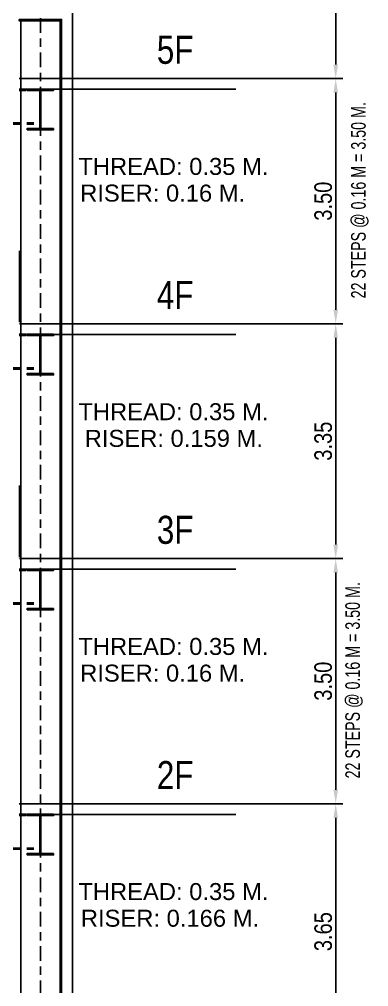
# Model space of a CAD drawing. Header units: millimetres. Extents: x 2148 to 2681, y 758 to 986.
# Drawn here: x 2554.68 to 2559.66, y 875.42 to 889.22 of the extents above; entities that cross this region are included whole.
import ezdxf

# ---------------------------------------------------------------- set-up
doc = ezdxf.new("R2010")
doc.units = ezdxf.units.MM
doc.linetypes.add('$0$HIDDEN', pattern=[0.375, 0.25, -0.125])
doc.linetypes.add('CENTER2', pattern=[28.575, 19.05, -3.175, 3.175, -3.175])
for name, color, linetype in [('4CO', 4, 'Continuous'), ('D', 1, 'Continuous'), ('HATCH', 8, 'Continuous'), ('TLBLK', 7, 'Continuous')]:
    doc.layers.add(name, color=color, linetype=linetype)
doc.styles.add('ARIALNW', font='ARIALN.TTF')
doc.styles.get("Standard").update_dxf_attribs({"font": 'arial.ttf'})
doc.styles.add('SWISS', font='swissl.ttf')
doc.dimstyles.new('DIM 100', dxfattribs={"dimtxt": 0.2, "dimasz": 0.2, "dimexe": 0.1, "dimexo": 0, "dimgap": 0.05, "dimtad": 1, "dimzin": 0, "dimdsep": 46, "dimtxsty": 'ARIALNW', "dimcen": 0.09, "dimclrd": 6, "dimclre": 6, "dimclrt": 13, "dimadec": 0, "dimazin": 0, "dimtfac": 1, "dimtofl": 0, "dimtmove": 2, "dimatfit": 3, "dimfxl": 1, "dimtolj": 1, "dimtzin": 0, "dimarcsym": 0})

# ---------------------------------------------------------------- blocks, each defined once
blk = doc.blocks.new('*D2721')
at = {"color": 6, "lineweight": -2, "ltscale": 0.05, "transparency": 16777216}
for p, q in [((2557.767, 878.026), (2559.291, 878.026)), ((2559.191, 874.578), (2559.191, 877.826)), ((2557.716, 874.378), (2559.291, 874.378))]:
    blk.add_line(p, q, dxfattribs=at)
at = {"color": 6, "ltscale": 0.05, "transparency": 16777216}
for points in [[(2559.158, 877.826), (2559.224, 877.826), (2559.191, 878.026)], [(2559.158, 874.578), (2559.224, 874.578), (2559.191, 874.378)]]:
    blk.add_solid(points, dxfattribs=at)
at = {"layer": 'Defpoints', "color": 0, "ltscale": 0.05, "transparency": 16777216}
for p in [(2557.767, 878.026, 0), (2559.191, 878.026), (2557.716, 874.378, 0)]:
    blk.add_point(p, dxfattribs=at)
at = {"color": 13, "ltscale": 0.05, "transparency": 16777216, "insert": (2559.013, 876.202), "char_height": 0.25, "attachment_point": 5, "rotation": 90, "style": 'ARIALNW'}
blk.add_mtext('\\A1;3.65', dxfattribs=at)
blk = doc.blocks.new('*D2722')
at = {"color": 6, "lineweight": -2, "ltscale": 0.05, "transparency": 16777216}
for p, q in [((2557.767, 884.876), (2559.291, 884.876)), ((2559.191, 881.726), (2559.191, 884.676)), ((2557.767, 881.526), (2559.291, 881.526))]:
    blk.add_line(p, q, dxfattribs=at)
at = {"color": 6, "ltscale": 0.05, "transparency": 16777216}
for points in [[(2559.158, 884.676), (2559.224, 884.676), (2559.191, 884.876)], [(2559.158, 881.726), (2559.224, 881.726), (2559.191, 881.526)]]:
    blk.add_solid(points, dxfattribs=at)
at = {"layer": 'Defpoints', "color": 0, "ltscale": 0.05, "transparency": 16777216}
for p in [(2557.767, 884.876, 0), (2559.191, 884.876), (2557.767, 881.526, 0)]:
    blk.add_point(p, dxfattribs=at)
at = {"color": 13, "ltscale": 0.05, "transparency": 16777216, "insert": (2559.013, 883.201), "char_height": 0.25, "attachment_point": 5, "rotation": 90, "style": 'ARIALNW'}
blk.add_mtext('\\A1;3.35', dxfattribs=at)
blk = doc.blocks.new('*D2723')
at = {"color": 6, "lineweight": -2, "ltscale": 0.05, "transparency": 16777216}
for p, q in [((2557.767, 888.376), (2559.291, 888.376)), ((2559.191, 885.076), (2559.191, 888.176)), ((2557.767, 884.876), (2559.291, 884.876))]:
    blk.add_line(p, q, dxfattribs=at)
at = {"color": 6, "ltscale": 0.05, "transparency": 16777216}
for points in [[(2559.158, 888.176), (2559.224, 888.176), (2559.191, 888.376)], [(2559.158, 885.076), (2559.224, 885.076), (2559.191, 884.876)]]:
    blk.add_solid(points, dxfattribs=at)
at = {"layer": 'Defpoints', "color": 0, "ltscale": 0.05, "transparency": 16777216}
for p in [(2557.767, 888.376, 0), (2559.191, 888.376), (2557.767, 884.876, 0)]:
    blk.add_point(p, dxfattribs=at)
at = {"color": 13, "ltscale": 0.05, "transparency": 16777216, "insert": (2559.013, 886.626), "char_height": 0.25, "attachment_point": 5, "rotation": 90, "style": 'ARIALNW'}
blk.add_mtext('\\A1;3.50', dxfattribs=at)
blk = doc.blocks.new('*D2724')
at = {"color": 6, "lineweight": -2, "ltscale": 0.05, "transparency": 16777216}
for p, q in [((2557.767, 891.876), (2559.291, 891.876)), ((2559.191, 888.576), (2559.191, 891.676)), ((2557.767, 888.376), (2559.291, 888.376))]:
    blk.add_line(p, q, dxfattribs=at)
at = {"color": 6, "ltscale": 0.05, "transparency": 16777216}
for points in [[(2559.158, 891.676), (2559.224, 891.676), (2559.191, 891.876)], [(2559.158, 888.576), (2559.224, 888.576), (2559.191, 888.376)]]:
    blk.add_solid(points, dxfattribs=at)
at = {"layer": 'Defpoints', "color": 0, "ltscale": 0.05, "transparency": 16777216}
for p in [(2557.767, 891.876, 0), (2559.191, 891.876), (2557.767, 888.376, 0)]:
    blk.add_point(p, dxfattribs=at)
at = {"color": 13, "ltscale": 0.05, "transparency": 16777216, "insert": (2559.013, 890.126), "char_height": 0.25, "attachment_point": 5, "rotation": 90, "style": 'ARIALNW'}
blk.add_mtext('\\A1;3.50', dxfattribs=at)
blk = doc.blocks.new('*D2728')
at = {"color": 6, "lineweight": -2, "ltscale": 0.05, "transparency": 16777216}
for p, q in [((2557.767, 881.526), (2559.291, 881.526)), ((2559.191, 878.226), (2559.191, 881.326)), ((2557.976, 878.026), (2559.291, 878.026))]:
    blk.add_line(p, q, dxfattribs=at)
at = {"color": 6, "ltscale": 0.05, "transparency": 16777216}
for points in [[(2559.158, 881.326), (2559.224, 881.326), (2559.191, 881.526)], [(2559.158, 878.226), (2559.224, 878.226), (2559.191, 878.026)]]:
    blk.add_solid(points, dxfattribs=at)
at = {"layer": 'Defpoints', "color": 0, "ltscale": 0.05, "transparency": 16777216}
for p in [(2557.767, 881.526), (2559.191, 881.526), (2557.976, 878.026)]:
    blk.add_point(p, dxfattribs=at)
at = {"color": 13, "ltscale": 0.05, "transparency": 16777216, "insert": (2559.013, 879.776), "char_height": 0.25, "attachment_point": 5, "rotation": 90, "style": 'ARIALNW'}
blk.add_mtext('\\A1;3.50', dxfattribs=at)

msp = doc.modelspace()

# ---------------------------------------------------------------- hatches: boundary and pattern name
at = {"layer": 'HATCH', "ltscale": 0.5}
h = msp.add_hatch(dxfattribs=at)
h.set_pattern_fill('ANSI31', color=256, scale=0.018605, style=0)
h.set_pattern_definition([(45, (150915.7673463, 6001.9207616), (-0.00164446852256, 0.00164446852256), [])])
edge = h.paths.add_edge_path()
edge.add_line((2555.1688382, 887.6648311), (2554.9933788, 887.6648311))
edge.add_arc((2554.9933788, 887.6720866), 0.0072555, 174.09726711, 269.99999997, ccw=False)
edge.add_line((2554.9861618, 887.6728327), (2554.9861618, 888.1998631))
edge.add_arc((2554.9933788, 888.2006093), 0.0072555, 89.63455464, 185.90273283, ccw=False)
edge.add_line((2554.9934251, 888.2078646), (2555.1688382, 888.2078646))
edge.add_line((2555.1688382, 888.2078646), (2555.1688382, 888.2264696))
edge.add_line((2555.1688382, 888.2264696), (2554.7928246, 888.2264696))
edge.add_line((2554.7928246, 888.2264696), (2554.7928246, 888.2078646))
edge.add_line((2554.7928246, 888.2078646), (2554.9677274, 888.2078646))
edge.add_arc((2554.9677737, 888.2006093), 0.0072555, -4.29209345, 90.36544517, ccw=False)
edge.add_line((2554.9750088, 888.2000663), (2554.9750088, 887.6726296))
edge.add_arc((2554.9677737, 887.6720866), 0.0072555, -89.99999978, 4.2920935, ccw=False)
edge.add_line((2554.9677737, 887.6648311), (2554.7928246, 887.6648311))
edge.add_line((2554.7928246, 887.6648311), (2554.7928246, 887.6462261))
edge.add_line((2554.7928246, 887.6462261), (2555.1688382, 887.6462261))
edge.add_line((2555.1688382, 887.6462261), (2555.1688382, 887.6648311))
h = msp.add_hatch(dxfattribs=at)
h.set_pattern_fill('ANSI31', color=256, scale=0.018605, style=0)
h.set_pattern_definition([(45, (150915.7673463, 5998.4207616), (-0.00164446852256, 0.00164446852256), [])])
edge = h.paths.add_edge_path()
edge.add_line((2555.1688382, 884.1648311), (2554.9933788, 884.1648311))
edge.add_arc((2554.9933788, 884.1720866), 0.0072555, 174.09726711, 269.99999997, ccw=False)
edge.add_line((2554.9861618, 884.1728327), (2554.9861618, 884.6998631))
edge.add_arc((2554.9933788, 884.7006093), 0.0072555, 89.63455464, 185.90273283, ccw=False)
edge.add_line((2554.9934251, 884.7078646), (2555.1688382, 884.7078646))
edge.add_line((2555.1688382, 884.7078646), (2555.1688382, 884.7264696))
edge.add_line((2555.1688382, 884.7264696), (2554.7928246, 884.7264696))
edge.add_line((2554.7928246, 884.7264696), (2554.7928246, 884.7078646))
edge.add_line((2554.7928246, 884.7078646), (2554.9677274, 884.7078646))
edge.add_arc((2554.9677737, 884.7006093), 0.0072555, -4.29209345, 90.36544517, ccw=False)
edge.add_line((2554.9750088, 884.7000663), (2554.9750088, 884.1726296))
edge.add_arc((2554.9677737, 884.1720866), 0.0072555, -89.99999978, 4.2920935, ccw=False)
edge.add_line((2554.9677737, 884.1648311), (2554.7928246, 884.1648311))
edge.add_line((2554.7928246, 884.1648311), (2554.7928246, 884.1462261))
edge.add_line((2554.7928246, 884.1462261), (2555.1688382, 884.1462261))
edge.add_line((2555.1688382, 884.1462261), (2555.1688382, 884.1648311))
h = msp.add_hatch(dxfattribs=at)
h.set_pattern_fill('ANSI31', color=256, scale=0.018605, style=0)
h.set_pattern_definition([(45, (150915.7673463, 5995.0707616), (-0.00164446852256, 0.00164446852256), [])])
edge = h.paths.add_edge_path()
edge.add_line((2555.1688382, 880.8148311), (2554.9933788, 880.8148311))
edge.add_arc((2554.9933788, 880.8220866), 0.0072555, 174.09726711, 269.99999997, ccw=False)
edge.add_line((2554.9861618, 880.8228327), (2554.9861618, 881.3498631))
edge.add_arc((2554.9933788, 881.3506093), 0.0072555, 89.63455464, 185.90273283, ccw=False)
edge.add_line((2554.9934251, 881.3578646), (2555.1688382, 881.3578646))
edge.add_line((2555.1688382, 881.3578646), (2555.1688382, 881.3764696))
edge.add_line((2555.1688382, 881.3764696), (2554.7928246, 881.3764696))
edge.add_line((2554.7928246, 881.3764696), (2554.7928246, 881.3578646))
edge.add_line((2554.7928246, 881.3578646), (2554.9677274, 881.3578646))
edge.add_arc((2554.9677737, 881.3506093), 0.0072555, -4.29209345, 90.36544517, ccw=False)
edge.add_line((2554.9750088, 881.3500663), (2554.9750088, 880.8226296))
edge.add_arc((2554.9677737, 880.8220866), 0.0072555, -89.99999978, 4.2920935, ccw=False)
edge.add_line((2554.9677737, 880.8148311), (2554.7928246, 880.8148311))
edge.add_line((2554.7928246, 880.8148311), (2554.7928246, 880.7962261))
edge.add_line((2554.7928246, 880.7962261), (2555.1688382, 880.7962261))
edge.add_line((2555.1688382, 880.7962261), (2555.1688382, 880.8148311))
h = msp.add_hatch(dxfattribs=at)
h.set_pattern_fill('ANSI31', color=256, scale=0.018605, style=0)
h.set_pattern_definition([(45, (150915.7673463, 5991.5707616), (-0.00164446852256, 0.00164446852256), [])])
edge = h.paths.add_edge_path()
edge.add_line((2555.1688382, 877.3148311), (2554.9933788, 877.3148311))
edge.add_arc((2554.9933788, 877.3220866), 0.0072555, 174.09726711, 269.99999997, ccw=False)
edge.add_line((2554.9861618, 877.3228327), (2554.9861618, 877.8498631))
edge.add_arc((2554.9933788, 877.8506093), 0.0072555, 89.63455464, 185.90273283, ccw=False)
edge.add_line((2554.9934251, 877.8578646), (2555.1688382, 877.8578646))
edge.add_line((2555.1688382, 877.8578646), (2555.1688382, 877.8764696))
edge.add_line((2555.1688382, 877.8764696), (2554.7928246, 877.8764696))
edge.add_line((2554.7928246, 877.8764696), (2554.7928246, 877.8578646))
edge.add_line((2554.7928246, 877.8578646), (2554.9677274, 877.8578646))
edge.add_arc((2554.9677737, 877.8506093), 0.0072555, -4.29209345, 90.36544517, ccw=False)
edge.add_line((2554.9750088, 877.8500663), (2554.9750088, 877.3226296))
edge.add_arc((2554.9677737, 877.3220866), 0.0072555, -89.99999978, 4.2920935, ccw=False)
edge.add_line((2554.9677737, 877.3148311), (2554.7928246, 877.3148311))
edge.add_line((2554.7928246, 877.3148311), (2554.7928246, 877.2962261))
edge.add_line((2554.7928246, 877.2962261), (2555.1688382, 877.2962261))
edge.add_line((2555.1688382, 877.2962261), (2555.1688382, 877.3148311))

# ---------------------------------------------------------------- linework, layer by layer
at = {"ltscale": 0.05}
for p, q in [((2554.6795883, 888.3756158, 0), (2557.7667627, 888.3756158, 0.0000001)), ((2554.6795883, 888.2256158, 0), (2557.7667627, 888.2256158, 0.0000001)), ((2554.6820623, 885.8163352, 0.0000001), (2554.6820623, 885.9163352, 0.0000001)), ((2554.6820623, 885.8163352, 0.0000001), (2554.6820623, 884.8976158, 0.0000001)), ((2554.6820623, 884.8756158, 0), (2557.7667627, 884.8756158, 0.0000001)), ((2554.6820623, 884.7256158, 0), (2557.7667627, 884.7256158, 0.0000001)), ((2554.6820623, 882.4663352, 0), (2554.6820623, 882.5663352, 0)), ((2554.6820623, 882.4663352, 0), (2554.6820623, 881.5476158, 0)), ((2554.6820623, 881.5256158, 0), (2557.7667627, 881.5256158, 0.0000001)), ((2554.6820623, 881.3756158, 0), (2557.7667627, 881.3756158, 0.0000001)), ((2554.6795883, 878.0256158, 0), (2557.7667627, 878.0256158, 0.0000001)), ((2554.6795883, 877.8756158, 0), (2557.7667627, 877.8756158, 0.0000001))]:
    msp.add_line(p, q, dxfattribs=at)
at = {"linetype": '$0$HIDDEN', "ltscale": 0.3}
for p, q in [((2546.0777594, 888.2264696, 0), (2554.9750088, 888.2264696, 0)), ((2546.0777594, 888.2078646, 0), (2554.9750088, 888.2078646, 0)), ((2545.9861618, 887.7455193, 0), (2554.9750088, 887.7455193, 0)), ((2545.9861618, 887.7269143, 0), (2554.9750088, 887.7269143, 0)), ((2546.0777594, 884.7264696, 0), (2554.9750088, 884.7264696, 0)), ((2546.0777594, 884.7078646, 0), (2554.9750088, 884.7078646, 0)), ((2545.9861618, 884.2455193, 0), (2554.9750088, 884.2455193, 0)), ((2545.9861618, 884.2269143, 0), (2554.9750088, 884.2269143, 0)), ((2546.0777594, 881.3764696, 0), (2554.9750088, 881.3764696, 0)), ((2546.0777594, 881.3578646, 0), (2554.9750088, 881.3578646, 0)), ((2545.9861618, 880.8955193, 0), (2554.9750088, 880.8955193, 0)), ((2545.9861618, 880.8769143, 0), (2554.9750088, 880.8769143, 0)), ((2546.0777594, 877.8764696, 0), (2554.9750088, 877.8764696, 0)), ((2546.0777594, 877.8578646, 0), (2554.9750088, 877.8578646, 0)), ((2545.9861618, 877.3955193, 0), (2554.9750088, 877.3955193, 0)), ((2545.9861618, 877.3769143, 0), (2554.9750088, 877.3769143, 0))]:
    msp.add_line(p, q, dxfattribs=at)
at = {"ltscale": 0.05, "elevation": 0}
msp.add_lwpolyline([(2554.6795883, 889.2209405), (2555.2826043, 889.2209405), (2555.2826043, 889.1983084), (2554.6795883, 889.1983084)], close=True, dxfattribs=at)
at = {"layer": '4CO', "ltscale": 0.5}
for p, q in [((2554.6820623, 884.9476158, 0.0000001), (2554.6820623, 884.8976158, 0.0000001)), ((2554.6820623, 884.9476158, 0.0000001), (2554.6820623, 884.8976158, 0.0000001)), ((2554.6820623, 881.5976158, 0), (2554.6820623, 881.5476158, 0)), ((2554.6820623, 881.5976158, 0), (2554.6820623, 881.5476158, 0))]:
    msp.add_line(p, q, dxfattribs=at)
at = {"layer": 'D', "color": 3, "ltscale": 0.5}
for p, q in [((2554.6995883, 871.8814696, 0), (2554.6995883, 889.2209405, 0)), ((2555.2626043, 871.8814696, 0), (2555.2626043, 889.2209405, 0)), ((2555.2826043, 871.8814696, 0), (2555.2826043, 889.2209405, 0))]:
    msp.add_line(p, q, dxfattribs=at)
at = {"layer": 'D', "color": 3, "ltscale": 0.5, "elevation": 0}
for points in [[(2555.1688382, 887.6648311), (2554.9933788, 887.6648311, -0.4447202436), (2554.9861618, 887.6728327), (2554.9861618, 888.1998631, -0.4466315217), (2554.9934251, 888.2078646), (2555.1688382, 888.2078646), (2555.1688382, 888.2264696), (2554.7928246, 888.2264696), (2554.7928246, 888.2078646), (2554.9677274, 888.2078646, -0.4382281274), (2554.9750088, 888.2000663), (2554.9750088, 887.6726296, -0.4363286722), (2554.9677737, 887.6648311), (2554.7928246, 887.6648311), (2554.7928246, 887.6462261), (2555.1688382, 887.6462261)], [(2555.1688382, 884.1648311), (2554.9933788, 884.1648311, -0.4447202436), (2554.9861618, 884.1728327), (2554.9861618, 884.6998631, -0.4466315217), (2554.9934251, 884.7078646), (2555.1688382, 884.7078646), (2555.1688382, 884.7264696), (2554.7928246, 884.7264696), (2554.7928246, 884.7078646), (2554.9677274, 884.7078646, -0.4382281274), (2554.9750088, 884.7000663), (2554.9750088, 884.1726296, -0.4363286722), (2554.9677737, 884.1648311), (2554.7928246, 884.1648311), (2554.7928246, 884.1462261), (2555.1688382, 884.1462261)], [(2555.1688382, 880.8148311), (2554.9933788, 880.8148311, -0.4447202436), (2554.9861618, 880.8228327), (2554.9861618, 881.3498631, -0.4466315217), (2554.9934251, 881.3578646), (2555.1688382, 881.3578646), (2555.1688382, 881.3764696), (2554.7928246, 881.3764696), (2554.7928246, 881.3578646), (2554.9677274, 881.3578646, -0.4382281274), (2554.9750088, 881.3500663), (2554.9750088, 880.8226296, -0.4363286722), (2554.9677737, 880.8148311), (2554.7928246, 880.8148311), (2554.7928246, 880.7962261), (2555.1688382, 880.7962261)], [(2555.1688382, 877.3148311), (2554.9933788, 877.3148311, -0.4447202436), (2554.9861618, 877.3228327), (2554.9861618, 877.8498631, -0.4466315217), (2554.9934251, 877.8578646), (2555.1688382, 877.8578646), (2555.1688382, 877.8764696), (2554.7928246, 877.8764696), (2554.7928246, 877.8578646), (2554.9677274, 877.8578646, -0.4382281274), (2554.9750088, 877.8500663), (2554.9750088, 877.3226296, -0.4363286722), (2554.9677737, 877.3148311), (2554.7928246, 877.3148311), (2554.7928246, 877.2962261), (2555.1688382, 877.2962261)]]:
    msp.add_lwpolyline(points, format="xyb", close=True, dxfattribs=at)
at = {"layer": 'HATCH', "linetype": 'CENTER2', "ltscale": 0.01}
for p, q in [((2554.980471, 870.8814696, 0), (2554.980471, 904.9542548, 0)), ((2554.980471, 871.8814696, 0), (2554.980471, 901.7211389, 0))]:
    msp.add_line(p, q, dxfattribs=at)
at = {"layer": 'HATCH', "linetype": 'ByBlock', "ltscale": 0.5}
msp.add_line((2555.4384224, 871.8814696, 0), (2555.4384224, 901.7211389, 0), dxfattribs=at)

# ---------------------------------------------------------------- texts
at = {"char_height": 0.4, "width": 0.28, "attachment_point": 1}
for s, insert in [('{\\fSwis721 BdOul BT|b0|i0|c0|p82;\\W0.8;5F}', (2556.6408582, 888.9863082, 0)), ('{\\fSwis721 BdOul BT|b0|i0|c0|p82;\\W0.8;4F}', (2556.6408582, 885.4863082, 0)), ('{\\fSwis721 BdOul BT|b0|i0|c0|p82;\\W0.8;3F}', (2556.6408582, 882.1363082, 0)), ('{\\fSwis721 BdOul BT|b0|i0|c0|p82;\\W0.8;2F}', (2556.6408582, 878.6363082, 0))]:
    msp.add_mtext(s, dxfattribs=dict(at, insert=insert))
at = {"layer": 'TLBLK', "color": 7, "char_height": 0.208, "width": 8.634551958, "attachment_point": 5, "rotation": 90}
for insert in [(2559.5354196, 886.638789, 0), (2559.4528191, 879.788789, 0)]:
    msp.add_mtext('{\\W0.7;22 STEPS @ 0.16 M = 3.50 M.}', dxfattribs=dict(at, insert=insert))
at = {"layer": 'TLBLK', "color": 7, "char_height": 0.242437583, "width": 5.279969108, "attachment_point": 5, "style": 'SWISS'}
for s, insert in [('THREAD: 0.35 M.', (2556.8767451, 887.1202774, 0)), ('RISER: 0.16 M.', (2556.7239711, 886.7396443, 0)), ('THREAD: 0.35 M.', (2556.8767451, 883.6202774, 0)), ('RISER: 0.159 M.', (2556.8833179, 883.2396443, 0)), ('THREAD: 0.35 M.', (2556.8767451, 880.2702774, 0)), ('RISER: 0.16 M.', (2556.7239711, 879.8896443, 0)), ('THREAD: 0.35 M.', (2556.8767451, 876.7722774, 0)), ('RISER: 0.166 M.', (2556.8275618, 876.3916443, 0))]:
    msp.add_mtext(s, dxfattribs=dict(at, insert=insert))

# ---------------------------------------------------------------- dimensions: what is measured, and where the dimension line sits
at = {"ltscale": 0.05}
for base, p1, p2, picture, middle in [((2559.190954, 891.8756158, 0), (2557.7667627, 888.3756158, 0.0000001), (2557.7667627, 891.8756158, 0.0000001), '*D2724', (2559.0133107, 890.1256158, 0)), ((2559.190954, 888.3756158, 0), (2557.7667627, 884.8756158, 0.0000001), (2557.7667627, 888.3756158, 0.0000001), '*D2723', (2559.0133107, 886.6256158, 0)), ((2559.190954, 884.8756158, 0), (2557.7667627, 881.5256158, 0.0000001), (2557.7667627, 884.8756158, 0.0000001), '*D2722', (2559.0133107, 883.2006158, 0)), ((2559.190954, 881.5256158, 0), (2557.9756978, 878.0256158, 0), (2557.7667627, 881.5256158, 0), '*D2728', (2559.0133107, 879.7756158, 0)), ((2559.190954, 878.0256158, 0), (2557.7156998, 874.3776158, 0.0000001), (2557.7667627, 878.0256158, 0.0000001), '*D2721', (2559.0133107, 876.2016158, 0))]:
    dim = msp.add_linear_dim(base=base, p1=p1, p2=p2, angle=90, dimstyle='DIM 100', override={"dimtxt": 0.25}, dxfattribs=at)
    dim.commit()
    dim.dimension.update_dxf_attribs({"geometry": picture, "text_midpoint": middle})

doc.saveas('drawing.dxf')
